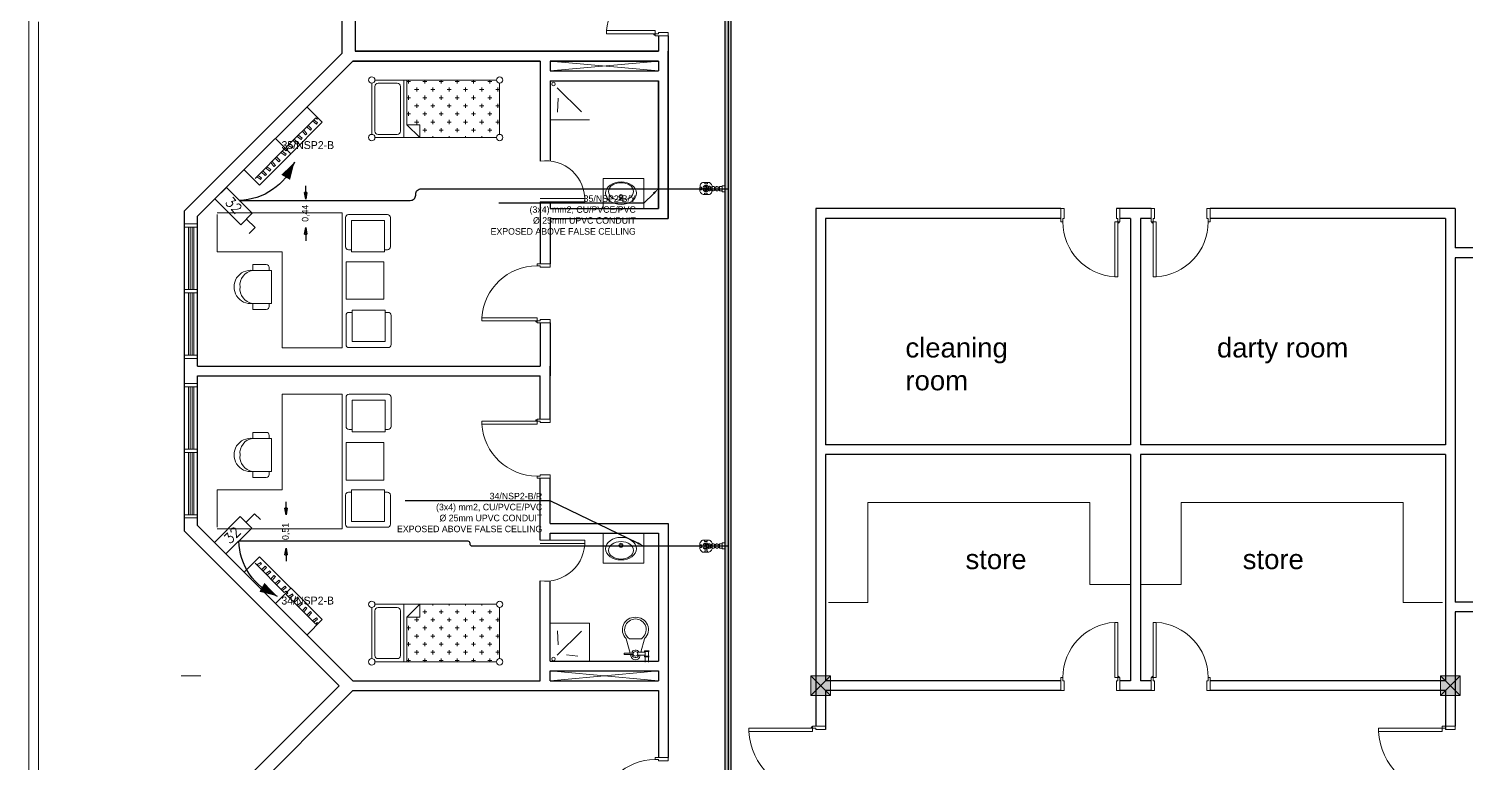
# Model space of a CAD drawing. Extents: x -15 to 163, y 313 to 399.
# Drawn here: x 5.32 to 27.23, y 357.03 to 368.22 of the extents above; entities that cross this region are included whole.
import ezdxf
from ezdxf import colors
from ezdxf.entities.mleader import LeaderData, LeaderLine
from ezdxf.enums import TextEntityAlignment as Align
from ezdxf.math import Vec2, Vec3

# ---------------------------------------------------------------- set-up
doc = ezdxf.new("R2010")
doc.units = 0
doc.header["$LTSCALE"] = 0.15
doc.linetypes.add('CONTINOUS', pattern=[0])
doc.layers.get('0').update_dxf_attribs({"color": 252})
doc.layers.get('Defpoints').update_dxf_attribs({"color": 252})
for name, color, linetype in [('0 BDH', 252, 'Continuous'), ('0 CABLE TRAY', 252, 'Continuous'), ('0 DISCON', 252, 'Continuous'), ('0 sockets', 252, 'Continuous'), ('AUTOINCR', 7, 'Continuous'), ('CPTOOLS-TRAY', 1, 'Continuous'), ('d1', 252, 'Continuous'), ('E-SWIT-AIR', 6, 'Continuous'), ('TEXT', 3, 'Continuous')]:
    doc.layers.add(name, color=color, linetype=linetype)
for name, color, linetype, lineweight in [('0 LEGEND', 140, 'Continuous', 0), ('anal', 252, 'Continuous', 20), ('DOOR', 252, 'Continuous', 20), ('FUR', 252, 'Continuous', 9), ('FURNITURE-1', 252, 'Continuous', 9), ('sofa', 252, 'Continuous', 9), ('TMG-LC-ACCEORISE', 1, 'Continuous', 0), ('wall', 252, 'Continuous', 30)]:
    doc.layers.add(name, color=color, linetype=linetype, lineweight=lineweight)
doc.styles.add('ROMAND', font='ROMAND.SHX')
doc.dimstyles.new('ISO-25', dxfattribs={"dimtxt": 0.1, "dimasz": 0.1, "dimexe": 0, "dimexo": 0, "dimtad": 0, "dimtxsty": 'Standard', "dimblk": 'CLOSED', "dimcen": 2.5, "dimse1": 1, "dimse2": 1, "dimclrd": 1, "dimadec": 0, "dimazin": 0, "dimtfac": 1, "dimtix": 1, "dimtofl": 0, "dimtmove": 1, "dimatfit": 0, "dimfxl": 1, "dimarcsym": 0})

# ---------------------------------------------------------------- blocks, each defined once
blk = doc.blocks.new('D80')
at = {"layer": 'DOOR'}
for points in [[(0.03, 0.2), (0.03, 0.94), (0.078, 0.94), (0.078, 0.2)], [(0.03, 0.2), (0, 0.2), (0, 0), (0.05, 0), (0.05, 0.15), (0.03, 0.15)], [(0.77, 0.2), (0.8, 0.2), (0.8, 0), (0.75, 0), (0.75, 0.15), (0.77, 0.15)]]:
    blk.add_lwpolyline(points, close=True, dxfattribs=at)
blk.add_circle((0.02, 0.21), 0.01, dxfattribs=at)
blk.add_arc((0.03, 0.2), 0.74, 0, 86.2769, dxfattribs=at)
blk = doc.blocks.new('D90')
at = {"layer": 'DOOR'}
for points in [[(0.03, 0.2), (0.03, 1.04), (0.078, 1.04), (0.078, 0.2)], [(0.03, 0.2), (0, 0.2), (0, 0), (0.05, 0), (0.05, 0.15), (0.03, 0.15)], [(0.87, 0.2), (0.9, 0.2), (0.9, 0), (0.85, 0), (0.85, 0.15), (0.87, 0.15)]]:
    blk.add_lwpolyline(points, close=True, dxfattribs=at)
blk.add_circle((0.02, 0.21), 0.01, dxfattribs=at)
blk.add_arc((0.025, 0.197), 0.845, 0.2218, 86.3889, dxfattribs=at)
blk = doc.blocks.new('ELLIPSE')
blk.add_circle((0.5, 0.5), 0.5)
blk = doc.blocks.new('ARCH')
at = {"layer": 'anal'}
for points in [[(17.55, 358.35), (17.25, 358.35), (17.25, 358.05), (17.55, 358.05)], [(27.15, 358.35), (26.85, 358.35), (26.85, 358.05), (27.15, 358.05)]]:
    blk.add_hatch(color=256, dxfattribs=at).paths.add_polyline_path(points)
for p, q in [((5.325, 326.925), (5.325, 377.4)), ((5.475, 327.075), (5.475, 368.325)), ((14.925, 367.575), (13.275, 367.725)), ((14.925, 367.725), (13.275, 367.575)), ((13.275, 367.575), (14.925, 367.725)), ((14.925, 367.575), (13.275, 367.725)), ((7.8, 365.242), (7.7, 365.242)), ((7.7, 365.192), (7.9, 365.192)), ((7.76, 364.242), (7.76, 365.192)), ((7.785, 364.242), (7.785, 365.192)), ((7.8, 365.242), (7.9, 365.242)), ((7.8, 365.192), (7.9, 365.192)), ((7.815, 364.242), (7.815, 365.192)), ((7.84, 364.242), (7.84, 365.192)), ((7.7, 364.242), (7.9, 364.242)), ((7.9, 364.242), (7.9, 364.192)), ((7.7, 364.192), (7.9, 364.192)), ((7.76, 363.242), (7.76, 364.192)), ((7.785, 363.242), (7.785, 364.192)), ((7.815, 363.242), (7.815, 364.192)), ((7.84, 363.242), (7.84, 364.192)), ((7.7, 363.242), (7.9, 363.242)), ((7.8, 363.192), (7.7, 363.192)), ((7.8, 363.242), (7.9, 363.242)), ((7.8, 363.192), (7.9, 363.192)), ((7.8, 362.808), (7.7, 362.808)), ((7.7, 362.758), (7.9, 362.758)), ((7.76, 361.808), (7.76, 362.758)), ((7.785, 361.808), (7.785, 362.758)), ((7.8, 362.808), (7.9, 362.808)), ((7.8, 362.758), (7.9, 362.758)), ((7.815, 361.808), (7.815, 362.758)), ((7.84, 361.808), (7.84, 362.758)), ((7.7, 361.808), (7.9, 361.808)), ((7.7, 361.758), (7.9, 361.758)), ((7.76, 360.808), (7.76, 361.758)), ((7.785, 360.808), (7.785, 361.758)), ((7.815, 360.808), (7.815, 361.758)), ((7.84, 360.808), (7.84, 361.758)), ((7.9, 361.808), (7.9, 361.758)), ((7.7, 360.808), (7.9, 360.808)), ((7.8, 360.758), (7.7, 360.758)), ((7.8, 360.808), (7.9, 360.808)), ((7.8, 360.758), (7.9, 360.758)), ((7.95, 358.35), (7.65, 358.35)), ((14.925, 358.275), (13.275, 358.425)), ((14.925, 358.425), (13.275, 358.275)), ((17.25, 358.35), (17.55, 358.05)), ((17.55, 358.35), (17.25, 358.05)), ((17.55, 358.35), (17.25, 358.35)), ((17.25, 358.35), (17.25, 358.05)), ((17.55, 358.05), (17.55, 358.35)), ((26.85, 358.35), (27.15, 358.05)), ((27.15, 358.35), (26.85, 358.05)), ((27.15, 358.35), (26.85, 358.35)), ((26.85, 358.35), (26.85, 358.05)), ((27.15, 358.05), (27.15, 358.35)), ((17.25, 358.05), (17.55, 358.05)), ((26.85, 358.05), (27.15, 358.05))]:
    blk.add_line(p, q, dxfattribs=at)
at = {"layer": 'DOOR'}
for points in [[(21.091, 365.275), (21.061, 365.275), (21.061, 365.475), (21.111, 365.475), (21.111, 365.325), (21.091, 365.325)], [(21.931, 365.275), (21.961, 365.275), (21.961, 365.475), (21.911, 365.475), (21.911, 365.325), (21.931, 365.325)], [(22.469, 365.275), (22.439, 365.275), (22.439, 365.475), (22.489, 365.475), (22.489, 365.325), (22.469, 365.325)], [(23.309, 365.275), (23.339, 365.275), (23.339, 365.475), (23.289, 365.475), (23.289, 365.325), (23.309, 365.325)], [(21.931, 365.275), (21.931, 364.435), (21.883, 364.435), (21.883, 365.275)], [(22.469, 365.275), (22.469, 364.435), (22.517, 364.435), (22.517, 365.275)], [(13.075, 364.604), (13.075, 364.634), (13.275, 364.634), (13.275, 364.584), (13.125, 364.584), (13.125, 364.604)], [(13.075, 363.764), (12.235, 363.764), (12.235, 363.812), (13.075, 363.812)], [(13.075, 363.764), (13.075, 363.734), (13.275, 363.734), (13.275, 363.784), (13.125, 363.784), (13.125, 363.764)], [(13.075, 362.236), (12.235, 362.236), (12.235, 362.188), (13.075, 362.188)], [(13.075, 362.236), (13.075, 362.266), (13.275, 362.266), (13.275, 362.216), (13.125, 362.216), (13.125, 362.236)], [(13.075, 361.396), (13.075, 361.366), (13.275, 361.366), (13.275, 361.416), (13.125, 361.416), (13.125, 361.396)], [(21.931, 358.325), (21.931, 359.165), (21.883, 359.165), (21.883, 358.325)], [(22.469, 358.325), (22.469, 359.165), (22.517, 359.165), (22.517, 358.325)], [(21.091, 358.325), (21.061, 358.325), (21.061, 358.125), (21.111, 358.125), (21.111, 358.275), (21.091, 358.275)], [(21.931, 358.325), (21.961, 358.325), (21.961, 358.125), (21.911, 358.125), (21.911, 358.275), (21.931, 358.275)], [(22.469, 358.325), (22.439, 358.325), (22.439, 358.125), (22.489, 358.125), (22.489, 358.275), (22.469, 358.275)], [(23.309, 358.325), (23.339, 358.325), (23.339, 358.125), (23.289, 358.125), (23.289, 358.275), (23.309, 358.275)], [(17.275, 357.553), (16.305, 357.553), (16.305, 357.503), (17.275, 357.503)], [(17.275, 357.553), (17.275, 357.583), (17.475, 357.583), (17.475, 357.533), (17.325, 357.533), (17.325, 357.553)], [(26.875, 357.553), (25.905, 357.553), (25.905, 357.503), (26.875, 357.503)], [(26.875, 357.553), (26.875, 357.583), (27.075, 357.583), (27.075, 357.533), (26.925, 357.533), (26.925, 357.553)]]:
    blk.add_lwpolyline(points, close=True, dxfattribs=at)
for centre in [(21.941, 365.265), (22.459, 365.265), (13.065, 363.754), (13.065, 362.246), (21.941, 358.335), (22.459, 358.335), (17.265, 357.563)]:
    blk.add_circle(centre, 0.01, dxfattribs=at)
for centre, radius, start, end in [((21.936, 365.278), 0.845, 180.2218, 266.3889), ((22.464, 365.278), 0.845, 273.6111, 359.7782), ((13.078, 363.759), 0.845, 90.2218, 176.3889), ((13.078, 362.241), 0.845, 183.6111, 269.7782), ((21.936, 358.322), 0.845, 93.6111, 179.7782), ((22.464, 358.322), 0.845, 0.2218, 86.3889), ((17.275, 357.553), 0.971, 182.9508, 270), ((26.875, 357.553), 0.971, 182.9508, 270)]:
    blk.add_arc(centre, radius, start, end, dxfattribs=at)
at = {"layer": 'FUR'}
for p, q in [((10.555, 367.387), (10.555, 366.607)), ((12.456, 367.436), (10.604, 367.436)), ((10.604, 367.339), (10.604, 366.656)), ((10.945, 367.387), (10.652, 367.387)), ((10.994, 367.339), (10.994, 366.656)), ((11.042, 367.436), (11.042, 366.559)), ((11.091, 367.436), (11.091, 366.754)), ((11.147, 367.415), (11.091, 367.415)), ((11.116, 367.436), (11.116, 367.384)), ((11.24, 367.322), (11.24, 367.26)), ((11.395, 367.415), (11.333, 367.415)), ((11.364, 367.436), (11.364, 367.384)), ((11.488, 367.322), (11.488, 367.26)), ((11.643, 367.415), (11.581, 367.415)), ((11.612, 367.436), (11.612, 367.384)), ((11.736, 367.322), (11.736, 367.26)), ((11.89, 367.415), (11.828, 367.415)), ((11.859, 367.436), (11.859, 367.384)), ((11.983, 367.322), (11.983, 367.26)), ((12.138, 367.415), (12.076, 367.415)), ((12.107, 367.436), (12.107, 367.384)), ((12.231, 367.322), (12.231, 367.26)), ((12.386, 367.415), (12.324, 367.415)), ((12.355, 367.436), (12.355, 367.384)), ((12.478, 367.322), (12.478, 367.26)), ((12.505, 366.607), (12.505, 367.387)), ((11.147, 367.167), (11.091, 367.167)), ((11.116, 367.198), (11.116, 367.136)), ((11.271, 367.291), (11.209, 367.291)), ((11.395, 367.167), (11.333, 367.167)), ((11.364, 367.198), (11.364, 367.136)), ((11.519, 367.291), (11.457, 367.291)), ((11.643, 367.167), (11.581, 367.167)), ((11.612, 367.198), (11.612, 367.136)), ((11.767, 367.291), (11.705, 367.291)), ((11.89, 367.167), (11.828, 367.167)), ((11.859, 367.198), (11.859, 367.136)), ((12.014, 367.291), (11.952, 367.291)), ((12.138, 367.167), (12.076, 367.167)), ((12.107, 367.198), (12.107, 367.136)), ((12.262, 367.291), (12.2, 367.291)), ((12.386, 367.167), (12.324, 367.167)), ((12.355, 367.198), (12.355, 367.136)), ((12.505, 367.291), (12.448, 367.291)), ((11.147, 366.92), (11.091, 366.92)), ((11.116, 366.951), (11.116, 366.889)), ((11.271, 367.043), (11.209, 367.043)), ((11.24, 367.074), (11.24, 367.013)), ((11.395, 366.92), (11.333, 366.92)), ((11.364, 366.951), (11.364, 366.889)), ((11.519, 367.043), (11.457, 367.043)), ((11.488, 367.074), (11.488, 367.013)), ((11.643, 366.92), (11.581, 366.92)), ((11.612, 366.951), (11.612, 366.889)), ((11.767, 367.043), (11.705, 367.043)), ((11.736, 367.074), (11.736, 367.013)), ((11.89, 366.92), (11.828, 366.92)), ((11.859, 366.951), (11.859, 366.889)), ((12.014, 367.043), (11.952, 367.043)), ((11.983, 367.074), (11.983, 367.013)), ((12.138, 366.92), (12.076, 366.92)), ((12.107, 366.951), (12.107, 366.889)), ((12.262, 367.043), (12.2, 367.043)), ((12.231, 367.074), (12.231, 367.013)), ((12.386, 366.92), (12.324, 366.92)), ((12.355, 366.951), (12.355, 366.889)), ((12.505, 367.043), (12.448, 367.043)), ((12.478, 367.074), (12.478, 367.013)), ((11.286, 366.559), (11.091, 366.754)), ((11.091, 366.754), (11.286, 366.754)), ((11.271, 366.796), (11.209, 366.796)), ((11.24, 366.827), (11.24, 366.765)), ((11.286, 366.754), (11.286, 366.559)), ((11.395, 366.672), (11.333, 366.672)), ((11.364, 366.703), (11.364, 366.641)), ((11.519, 366.796), (11.457, 366.796)), ((11.488, 366.827), (11.488, 366.765)), ((11.643, 366.672), (11.581, 366.672)), ((11.612, 366.703), (11.612, 366.641)), ((11.767, 366.796), (11.705, 366.796)), ((11.736, 366.827), (11.736, 366.765)), ((11.89, 366.672), (11.828, 366.672)), ((11.859, 366.703), (11.859, 366.641)), ((12.014, 366.796), (11.952, 366.796)), ((11.983, 366.827), (11.983, 366.765)), ((12.138, 366.672), (12.076, 366.672)), ((12.107, 366.703), (12.107, 366.641)), ((12.262, 366.796), (12.2, 366.796)), ((12.231, 366.827), (12.231, 366.765)), ((12.386, 366.672), (12.324, 366.672)), ((12.355, 366.703), (12.355, 366.641)), ((12.505, 366.796), (12.448, 366.796)), ((12.478, 366.827), (12.478, 366.765)), ((10.604, 366.559), (12.456, 366.559)), ((10.652, 366.607), (10.945, 366.607)), ((11.488, 366.579), (11.488, 366.559)), ((11.736, 366.579), (11.736, 366.559)), ((11.983, 366.579), (11.983, 366.559)), ((12.231, 366.579), (12.231, 366.559)), ((8.2, 365.409), (10.105, 365.409)), ((8.2, 365.385), (8.2, 364.814)), ((10.105, 365.409), (10.105, 363.352)), ((10.154, 365.339), (10.154, 364.894)), ((10.497, 365.385), (10.2, 365.385)), ((10.497, 365.385), (10.794, 365.385)), ((10.84, 365.339), (10.84, 364.894)), ((10.245, 365.294), (10.245, 364.814)), ((10.497, 365.294), (10.245, 365.294)), ((10.497, 365.294), (10.748, 365.294)), ((10.748, 365.294), (10.748, 364.814)), ((9.191, 364.814), (8.2, 364.814)), ((9.191, 364.814), (9.191, 363.352)), ((10.245, 364.848), (10.2, 364.848)), ((10.497, 364.814), (10.245, 364.814)), ((10.497, 364.814), (10.748, 364.814)), ((10.748, 364.848), (10.794, 364.848)), ((8.742, 364.623), (8.946, 364.623)), ((8.742, 364.532), (8.742, 364.623)), ((8.742, 364.532), (9.026, 364.532)), ((8.992, 364.532), (8.992, 364.578)), ((9.026, 364.281), (9.026, 364.532)), ((10.166, 364.092), (10.166, 364.664)), ((10.737, 364.664), (10.166, 364.664)), ((10.737, 364.092), (10.737, 364.664)), ((9.026, 364.281), (9.026, 364.029)), ((8.742, 363.938), (8.742, 364.029)), ((8.742, 364.029), (9.026, 364.029)), ((8.992, 364.029), (8.992, 363.983)), ((10.737, 364.092), (10.166, 364.092)), ((8.742, 363.938), (8.946, 363.938)), ((10.163, 363.401), (10.163, 363.847)), ((10.255, 363.893), (10.209, 363.893)), ((10.506, 363.927), (10.255, 363.927)), ((10.255, 363.447), (10.255, 363.927)), ((10.506, 363.927), (10.758, 363.927)), ((10.758, 363.447), (10.758, 363.927)), ((10.758, 363.893), (10.803, 363.893)), ((10.849, 363.401), (10.849, 363.847)), ((10.506, 363.447), (10.255, 363.447)), ((10.506, 363.447), (10.758, 363.447)), ((10.105, 363.352), (9.191, 363.352)), ((10.506, 363.355), (10.209, 363.355)), ((10.506, 363.355), (10.803, 363.355)), ((10.105, 362.648), (9.191, 362.648)), ((9.191, 361.186), (9.191, 362.648)), ((10.105, 360.591), (10.105, 362.648)), ((10.163, 362.599), (10.163, 362.153)), ((10.506, 362.645), (10.209, 362.645)), ((10.506, 362.553), (10.255, 362.553)), ((10.255, 362.553), (10.255, 362.073)), ((10.506, 362.645), (10.803, 362.645)), ((10.506, 362.553), (10.758, 362.553)), ((10.758, 362.553), (10.758, 362.073)), ((10.849, 362.599), (10.849, 362.153)), ((8.742, 362.062), (8.742, 361.971)), ((8.742, 362.062), (8.946, 362.062)), ((10.255, 362.107), (10.209, 362.107)), ((10.506, 362.073), (10.255, 362.073)), ((10.506, 362.073), (10.758, 362.073)), ((10.758, 362.107), (10.803, 362.107)), ((8.742, 361.971), (9.026, 361.971)), ((8.992, 361.971), (8.992, 362.017)), ((9.026, 361.719), (9.026, 361.971)), ((10.166, 361.908), (10.166, 361.336)), ((10.737, 361.908), (10.166, 361.908)), ((10.737, 361.908), (10.737, 361.336)), ((9.026, 361.719), (9.026, 361.468)), ((8.742, 361.468), (9.026, 361.468)), ((8.742, 361.468), (8.742, 361.377)), ((8.992, 361.468), (8.992, 361.422)), ((9.191, 361.186), (8.2, 361.186)), ((8.2, 360.615), (8.2, 361.186)), ((8.742, 361.377), (8.946, 361.377)), ((10.737, 361.336), (10.166, 361.336)), ((10.497, 361.186), (10.245, 361.186)), ((10.245, 360.706), (10.245, 361.186)), ((10.497, 361.186), (10.748, 361.186)), ((10.748, 360.706), (10.748, 361.186)), ((10.154, 360.661), (10.154, 361.106)), ((10.245, 361.152), (10.2, 361.152)), ((10.748, 361.152), (10.794, 361.152)), ((10.84, 360.661), (10.84, 361.106)), ((8.2, 360.591), (10.105, 360.591)), ((10.497, 360.615), (10.2, 360.615)), ((10.497, 360.706), (10.245, 360.706)), ((10.497, 360.706), (10.748, 360.706)), ((10.497, 360.615), (10.794, 360.615)), ((10.604, 359.441), (12.456, 359.441)), ((11.042, 358.564), (11.042, 359.441)), ((11.286, 359.441), (11.091, 359.246)), ((11.286, 359.246), (11.286, 359.441)), ((11.488, 359.421), (11.488, 359.441)), ((11.736, 359.421), (11.736, 359.441)), ((11.983, 359.421), (11.983, 359.441)), ((12.231, 359.421), (12.231, 359.441)), ((10.555, 358.613), (10.555, 359.393)), ((10.604, 358.661), (10.604, 359.344)), ((10.652, 359.393), (10.945, 359.393)), ((10.994, 358.661), (10.994, 359.344)), ((11.091, 359.246), (11.286, 359.246)), ((11.091, 358.564), (11.091, 359.246)), ((11.271, 359.204), (11.209, 359.204)), ((11.24, 359.173), (11.24, 359.235)), ((11.395, 359.328), (11.333, 359.328)), ((11.364, 359.297), (11.364, 359.359)), ((11.519, 359.204), (11.457, 359.204)), ((11.488, 359.173), (11.488, 359.235)), ((11.643, 359.328), (11.581, 359.328)), ((11.612, 359.297), (11.612, 359.359)), ((11.767, 359.204), (11.705, 359.204)), ((11.736, 359.173), (11.736, 359.235)), ((11.89, 359.328), (11.828, 359.328)), ((11.859, 359.297), (11.859, 359.359)), ((12.014, 359.204), (11.952, 359.204)), ((11.983, 359.173), (11.983, 359.235)), ((12.138, 359.328), (12.076, 359.328)), ((12.107, 359.297), (12.107, 359.359)), ((12.262, 359.204), (12.2, 359.204)), ((12.231, 359.173), (12.231, 359.235)), ((12.386, 359.328), (12.324, 359.328)), ((12.355, 359.297), (12.355, 359.359)), ((12.505, 359.204), (12.448, 359.204)), ((12.478, 359.173), (12.478, 359.235)), ((12.505, 359.393), (12.505, 358.613)), ((11.147, 359.08), (11.091, 359.08)), ((11.116, 359.049), (11.116, 359.111)), ((11.24, 358.926), (11.24, 358.987)), ((11.395, 359.08), (11.333, 359.08)), ((11.364, 359.049), (11.364, 359.111)), ((11.488, 358.926), (11.488, 358.987)), ((11.643, 359.08), (11.581, 359.08)), ((11.612, 359.049), (11.612, 359.111)), ((11.736, 358.926), (11.736, 358.987)), ((11.89, 359.08), (11.828, 359.08)), ((11.859, 359.049), (11.859, 359.111)), ((11.983, 358.926), (11.983, 358.987)), ((12.138, 359.08), (12.076, 359.08)), ((12.107, 359.049), (12.107, 359.111)), ((12.231, 358.926), (12.231, 358.987)), ((12.386, 359.08), (12.324, 359.08)), ((12.355, 359.049), (12.355, 359.111)), ((12.478, 358.926), (12.478, 358.987)), ((11.147, 358.833), (11.091, 358.833)), ((11.116, 358.802), (11.116, 358.864)), ((11.271, 358.957), (11.209, 358.957)), ((11.395, 358.833), (11.333, 358.833)), ((11.364, 358.802), (11.364, 358.864)), ((11.519, 358.957), (11.457, 358.957)), ((11.643, 358.833), (11.581, 358.833)), ((11.612, 358.802), (11.612, 358.864)), ((11.767, 358.957), (11.705, 358.957)), ((11.89, 358.833), (11.828, 358.833)), ((11.859, 358.802), (11.859, 358.864)), ((12.014, 358.957), (11.952, 358.957)), ((12.138, 358.833), (12.076, 358.833)), ((12.107, 358.802), (12.107, 358.864)), ((12.262, 358.957), (12.2, 358.957)), ((12.386, 358.833), (12.324, 358.833)), ((12.355, 358.802), (12.355, 358.864)), ((12.505, 358.957), (12.448, 358.957)), ((12.456, 358.564), (10.604, 358.564)), ((10.945, 358.613), (10.652, 358.613)), ((11.147, 358.585), (11.091, 358.585)), ((11.116, 358.564), (11.116, 358.616)), ((11.271, 358.709), (11.209, 358.709)), ((11.24, 358.678), (11.24, 358.74)), ((11.395, 358.585), (11.333, 358.585)), ((11.364, 358.564), (11.364, 358.616)), ((11.519, 358.709), (11.457, 358.709)), ((11.488, 358.678), (11.488, 358.74)), ((11.643, 358.585), (11.581, 358.585)), ((11.612, 358.564), (11.612, 358.616)), ((11.767, 358.709), (11.705, 358.709)), ((11.736, 358.678), (11.736, 358.74)), ((11.89, 358.585), (11.828, 358.585)), ((11.859, 358.564), (11.859, 358.616)), ((12.014, 358.709), (11.952, 358.709)), ((11.983, 358.678), (11.983, 358.74)), ((12.138, 358.585), (12.076, 358.585)), ((12.107, 358.564), (12.107, 358.616)), ((12.262, 358.709), (12.2, 358.709)), ((12.231, 358.678), (12.231, 358.74)), ((12.386, 358.585), (12.324, 358.585)), ((12.355, 358.564), (12.355, 358.616)), ((12.505, 358.709), (12.448, 358.709)), ((12.478, 358.678), (12.478, 358.74))]:
    blk.add_line(p, q, dxfattribs=at)
for centre, radius in [((10.555, 367.436), 0.0488), ((12.505, 367.436), 0.0488), ((10.555, 366.559), 0.0487), ((12.505, 366.559), 0.0488), ((10.555, 359.441), 0.0487), ((12.505, 359.441), 0.0488), ((10.555, 358.564), 0.0488), ((12.505, 358.564), 0.0488)]:
    blk.add_circle(centre, radius, dxfattribs=at)
for centre, radius, start, end in [((10.652, 367.339), 0.0488, 90, 180), ((10.945, 367.339), 0.0488, 0, 90), ((10.652, 366.656), 0.0488, 180, 270), ((10.945, 366.656), 0.0488, 270, 0), ((10.2, 365.339), 0.0457, 90, 180), ((10.794, 365.339), 0.0457, 360, 90), ((10.2, 364.894), 0.0457, 180, 270), ((10.794, 364.894), 0.0457, 270, 360), ((8.709, 364.281), 0.254, 82.4334, 277.5666), ((8.77, 364.308), 0.225, 97.1177, 187.1177), ((8.946, 364.578), 0.0457, 0, 90), ((8.77, 364.253), 0.225, 172.8823, 262.8823), ((8.946, 363.983), 0.0457, 270, 0), ((10.209, 363.847), 0.0457, 90, 180), ((10.803, 363.847), 0.0457, 0, 90), ((10.209, 363.401), 0.0457, 180, 270), ((10.803, 363.401), 0.0457, 270, 0), ((10.209, 362.599), 0.0457, 90, 180), ((10.803, 362.599), 0.0457, 360, 90), ((8.946, 362.017), 0.0457, 360, 90), ((10.209, 362.153), 0.0457, 180, 270), ((10.803, 362.153), 0.0457, 270, 360), ((8.709, 361.719), 0.254, 82.4334, 277.5666), ((8.77, 361.747), 0.225, 97.1177, 187.1177), ((8.77, 361.692), 0.225, 172.8823, 262.8823), ((8.946, 361.422), 0.0457, 270, 360), ((10.2, 361.106), 0.0457, 90, 180), ((10.794, 361.106), 0.0457, 0, 90), ((10.2, 360.661), 0.0457, 180, 270), ((10.794, 360.661), 0.0457, 270, 0), ((10.652, 359.344), 0.0488, 90, 180), ((10.945, 359.344), 0.0488, 0, 90), ((10.652, 358.661), 0.0488, 180, 270), ((10.945, 358.661), 0.0488, 270, 0)]:
    blk.add_arc(centre, radius, start, end, dxfattribs=at)
at = {"layer": 'FURNITURE-1'}
for p, q in [((9.801, 366.793), (9.566, 367.027)), ((9.701, 366.862), (9.252, 366.411)), ((9.801, 366.793), (9.325, 366.315)), ((9.543, 366.6), (9.498, 366.658)), ((9.565, 366.617), (9.517, 366.677)), ((9.619, 366.67), (9.564, 366.725)), ((9.638, 366.69), (9.583, 366.744)), ((9.638, 366.69), (9.619, 366.67)), ((9.713, 366.764), (9.651, 366.812)), ((9.729, 366.786), (9.67, 366.831)), ((9.725, 366.838), (9.701, 366.862)), ((9.713, 366.764), (9.73, 366.787)), ((9.741, 366.854), (9.725, 366.838)), ((9.322, 366.312), (9.087, 366.545)), ((9.342, 366.403), (9.28, 366.439)), ((9.356, 366.426), (9.3, 366.459)), ((9.409, 366.46), (9.355, 366.514)), ((9.428, 366.479), (9.374, 366.533)), ((9.479, 366.529), (9.417, 366.577)), ((9.438, 366.47), (9.419, 366.45)), ((9.495, 366.551), (9.437, 366.596)), ((9.478, 366.529), (9.495, 366.551)), ((9.565, 366.617), (9.543, 366.6)), ((9.221, 366.381), (8.776, 365.933)), ((9.322, 366.312), (8.845, 365.833)), ((9.139, 366.189), (9.084, 366.243)), ((9.158, 366.208), (9.104, 366.263)), ((9.233, 366.283), (9.171, 366.331)), ((9.249, 366.304), (9.19, 366.35)), ((9.246, 366.357), (9.221, 366.381)), ((9.233, 366.283), (9.25, 366.306)), ((9.263, 366.372), (9.248, 366.357)), ((9.275, 366.387), (9.251, 366.411)), ((9.26, 366.369), (9.275, 366.384)), ((9.341, 366.401), (9.356, 366.426)), ((8.845, 365.833), (8.609, 366.068)), ((8.929, 365.979), (8.875, 366.033)), ((8.948, 365.998), (8.894, 366.052)), ((8.948, 365.998), (8.929, 365.979)), ((8.999, 366.048), (8.937, 366.096)), ((9.015, 366.07), (8.957, 366.115)), ((8.998, 366.047), (9.015, 366.07)), ((9.064, 366.119), (9.018, 366.177)), ((9.085, 366.135), (9.037, 366.196)), ((9.085, 366.135), (9.064, 366.119)), ((9.158, 366.208), (9.139, 366.189)), ((8.862, 365.921), (8.801, 365.958)), ((8.876, 365.945), (8.82, 365.978)), ((8.861, 365.92), (8.876, 365.945)), ((8.845, 360.167), (8.609, 359.932)), ((9.322, 359.688), (8.845, 360.167)), ((8.861, 360.08), (8.876, 360.055)), ((9.221, 359.619), (8.776, 360.067)), ((8.862, 360.079), (8.801, 360.042)), ((8.876, 360.055), (8.82, 360.022)), ((8.929, 360.021), (8.875, 359.967)), ((8.948, 360.002), (8.894, 359.948)), ((8.948, 360.002), (8.929, 360.021)), ((8.999, 359.952), (8.937, 359.904)), ((9.015, 359.93), (8.957, 359.885)), ((8.998, 359.953), (9.015, 359.93)), ((9.064, 359.881), (9.018, 359.823)), ((9.085, 359.865), (9.037, 359.804)), ((9.085, 359.865), (9.064, 359.881)), ((9.139, 359.811), (9.084, 359.757)), ((9.322, 359.688), (9.087, 359.455)), ((9.158, 359.792), (9.104, 359.737)), ((9.158, 359.792), (9.139, 359.811)), ((9.233, 359.717), (9.171, 359.669)), ((9.249, 359.696), (9.19, 359.65)), ((9.246, 359.643), (9.221, 359.619)), ((9.233, 359.717), (9.25, 359.694)), ((9.263, 359.628), (9.248, 359.643)), ((9.801, 359.207), (9.325, 359.685)), ((9.275, 359.613), (9.251, 359.589)), ((9.701, 359.138), (9.252, 359.589)), ((9.26, 359.631), (9.275, 359.616)), ((9.342, 359.597), (9.28, 359.561)), ((9.356, 359.574), (9.3, 359.541)), ((9.341, 359.599), (9.356, 359.574)), ((9.409, 359.54), (9.355, 359.486)), ((9.428, 359.521), (9.374, 359.467)), ((9.479, 359.471), (9.417, 359.423)), ((9.438, 359.53), (9.419, 359.55)), ((9.495, 359.449), (9.437, 359.404)), ((9.478, 359.471), (9.495, 359.449)), ((9.543, 359.4), (9.498, 359.342)), ((9.565, 359.383), (9.517, 359.323)), ((9.565, 359.383), (9.543, 359.4)), ((9.619, 359.33), (9.564, 359.275)), ((9.801, 359.207), (9.566, 358.973)), ((9.638, 359.31), (9.583, 359.256)), ((9.638, 359.31), (9.619, 359.33)), ((9.713, 359.236), (9.651, 359.188)), ((9.729, 359.214), (9.67, 359.169)), ((9.713, 359.236), (9.73, 359.213)), ((9.725, 359.162), (9.701, 359.138)), ((9.741, 359.146), (9.725, 359.162))]:
    blk.add_line(p, q, dxfattribs=at)
at = {"layer": 'FURNITURE-1', "ltscale": 0.5}
for p, q in [((14.701, 365.934), (14.085, 365.934)), ((14.085, 365.475), (14.085, 365.934)), ((14.701, 365.475), (14.701, 365.934)), ((14.085, 360.525), (14.085, 360.066)), ((14.701, 360.525), (14.701, 360.066)), ((14.701, 360.066), (14.085, 360.066))]:
    blk.add_line(p, q, dxfattribs=at)
at = {"layer": 'sofa'}
for p, q in [((13.38, 367.318), (13.752, 366.953)), ((13.388, 366.946), (13.395, 367.161)), ((13.275, 366.831), (13.875, 366.831)), ((13.125, 365.631), (13.804, 365.631)), ((13.125, 365.581), (13.804, 365.581)), ((18.12, 360.992), (21.506, 360.992)), ((18.12, 359.471), (18.12, 360.992)), ((21.506, 360.992), (21.506, 359.743)), ((22.894, 360.992), (22.894, 359.743)), ((26.28, 360.992), (22.894, 360.992)), ((26.28, 359.471), (26.28, 360.992)), ((13.125, 360.419), (13.804, 360.419)), ((13.125, 360.369), (13.804, 360.369)), ((21.506, 359.743), (22.125, 359.743)), ((22.894, 359.743), (22.275, 359.743)), ((17.52, 359.471), (18.12, 359.471)), ((26.88, 359.471), (26.28, 359.471)), ((13.275, 359.153), (13.875, 359.153)), ((13.38, 358.665), (13.752, 359.03)), ((13.388, 359.038), (13.395, 358.823)), ((13.875, 359.153), (13.875, 358.575)), ((14.493, 358.698), (14.436, 358.917)), ((14.482, 358.917), (14.667, 358.917)), ((14.659, 358.709), (14.714, 358.917)), ((13.526, 358.669), (13.698, 358.65)), ((14.413, 358.697), (14.542, 358.697)), ((14.542, 358.674), (14.413, 358.674)), ((14.505, 358.651), (14.499, 358.674)), ((14.6, 358.663), (14.725, 358.663)), ((14.725, 358.709), (14.601, 358.709)), ((14.644, 358.651), (14.647, 358.663)), ((14.714, 358.72), (14.714, 358.732)), ((14.714, 358.732), (14.783, 358.732)), ((14.783, 358.72), (14.714, 358.72)), ((14.714, 358.651), (14.783, 358.651)), ((14.714, 358.639), (14.714, 358.651)), ((14.783, 358.639), (14.714, 358.639)), ((14.725, 358.651), (14.725, 358.72)), ((14.725, 358.558), (14.725, 358.639)), ((14.772, 358.72), (14.772, 358.651)), ((14.772, 358.639), (14.772, 358.558))]:
    blk.add_line(p, q, dxfattribs=at)
for centre, radius in [((13.326, 367.375), 0.0268), ((14.355, 365.658), 0.0306), ((14.355, 365.658), 0.0172), ((14.355, 360.342), 0.0306), ((14.355, 360.342), 0.0172), ((13.326, 358.608), 0.0268), ((14.575, 358.686), 0.0347)]:
    blk.add_circle(centre, radius, dxfattribs=at)
for centre, radius, start, end in [((13.205, 365.606), 0.6, 357.612, 97.6539), ((13.205, 360.394), 0.6, 262.3461, 2.388), ((14.564, 359.055), 0.188, 86.62, 226.9828), ((14.576, 359.053), 0.165, 90.3, 235.4946), ((14.586, 359.055), 0.188, 313.0172, 93.38), ((14.574, 359.053), 0.165, 304.5054, 89.7), ((14.413, 358.686), 0.0116, 90, 270), ((14.575, 358.664), 0.0707, 190.3889, 349.6111), ((14.575, 358.686), 0.0579, 23.4137, 168.1237), ((14.575, 358.686), 0.0579, 191.423, 337.1495)]:
    blk.add_arc(centre, radius, start, end, dxfattribs=at)
at = {"layer": 'wall'}
for p, q in [((10.1, 369.08), (10.1, 367.841)), ((10.3, 369.08), (10.3, 367.875)), ((14.925, 368.112), (14.925, 367.875)), ((15.075, 368.112), (15.075, 367.725)), ((7.7, 365.441), (10.1, 367.841)), ((10.1, 367.841), (7.7, 365.441)), ((10.3, 367.875), (14.925, 367.875)), ((14.925, 367.875), (10.3, 367.875)), ((15.075, 367.875), (15.075, 365.325)), ((15.075, 365.325), (15.075, 367.875)), ((7.9, 365.359), (10.266, 367.725)), ((10.266, 367.725), (7.9, 365.359)), ((10.266, 367.725), (13.125, 367.725)), ((13.125, 367.725), (10.266, 367.725)), ((13.125, 367.725), (13.125, 366.201)), ((14.925, 367.725), (13.275, 367.725)), ((14.925, 367.725), (13.275, 367.725)), ((13.275, 367.725), (13.275, 367.575)), ((13.275, 367.725), (14.925, 367.725)), ((13.275, 367.575), (14.925, 367.575)), ((14.925, 367.725), (14.925, 367.575)), ((14.925, 367.725), (14.925, 367.575)), ((14.925, 367.725), (14.925, 367.575)), ((13.275, 367.425), (13.275, 366.202)), ((13.275, 367.425), (14.925, 367.425)), ((14.925, 365.475), (14.925, 367.425)), ((14.925, 367.425), (14.925, 365.475)), ((14.925, 367.425), (14.925, 365.475)), ((13.125, 365.581), (13.125, 364.634)), ((13.275, 365.581), (13.275, 365.475)), ((7.7, 360.559), (7.7, 365.441)), ((7.9, 363.075), (7.9, 365.359)), ((13.275, 365.475), (14.925, 365.475)), ((17.325, 365.475), (17.325, 357.583)), ((21.061, 365.475), (17.325, 365.475)), ((22.439, 365.475), (21.911, 365.475)), ((27.075, 365.475), (23.339, 365.475)), ((27.075, 365.475), (27, 365.475)), ((27.075, 365.475), (27.075, 364.875)), ((13.275, 365.325), (13.275, 364.634)), ((13.275, 365.325), (15.075, 365.325)), ((17.475, 365.325), (17.475, 361.875)), ((21.061, 365.325), (17.475, 365.325)), ((17.475, 365.325), (17.475, 364.275)), ((22.125, 365.325), (21.961, 365.325)), ((22.125, 365.325), (22.125, 361.875)), ((22.275, 365.325), (22.275, 361.875)), ((22.439, 365.325), (22.275, 365.325)), ((22.439, 365.325), (22.275, 365.325)), ((23.925, 365.325), (23.339, 365.325)), ((23.925, 365.325), (23.339, 365.325)), ((26.925, 365.325), (23.339, 365.325)), ((26.925, 365.325), (26.925, 361.875)), ((26.925, 365.325), (26.925, 361.875)), ((27.075, 365.325), (27.075, 364.875)), ((27.499, 364.875), (27.075, 364.875)), ((27.075, 364.725), (27.075, 363.075)), ((27.075, 364.725), (27.075, 362.175)), ((27.499, 364.725), (27.075, 364.725)), ((17.475, 364.125), (17.475, 361.875)), ((26.925, 364.125), (26.925, 361.875)), ((13.125, 363.734), (13.125, 363.075)), ((13.275, 363.734), (13.275, 362.925)), ((7.9, 363.075), (13.125, 363.075)), ((13.275, 362.266), (13.275, 363.075)), ((7.9, 360.641), (7.9, 362.925)), ((7.9, 362.925), (13.125, 362.925)), ((7.9, 362.925), (13.125, 362.925)), ((13.125, 362.266), (13.125, 362.925)), ((27.074, 362.204), (27.075, 359.475)), ((22.125, 361.875), (17.475, 361.875)), ((26.925, 361.875), (22.275, 361.875)), ((22.125, 361.725), (17.475, 361.725)), ((17.475, 361.725), (17.475, 360.675)), ((17.475, 361.725), (17.475, 358.275)), ((22.125, 361.725), (22.125, 358.275)), ((26.925, 361.725), (22.275, 361.725)), ((22.275, 361.725), (22.275, 358.275)), ((26.925, 361.725), (26.925, 360.675)), ((26.925, 361.725), (26.925, 358.275)), ((13.125, 360.419), (13.125, 361.366)), ((13.275, 360.675), (13.275, 361.366)), ((10.059, 358.2), (7.7, 360.559)), ((10.266, 358.275), (7.9, 360.641)), ((13.275, 360.675), (15.075, 360.675)), ((13.275, 360.419), (13.275, 360.525)), ((13.275, 360.525), (14.925, 360.525)), ((14.925, 360.525), (14.925, 358.575)), ((14.925, 360.525), (14.925, 358.575)), ((14.925, 360.525), (14.925, 358.575)), ((15.075, 360.675), (15.075, 357.104)), ((13.125, 358.275), (13.125, 359.799)), ((13.275, 358.575), (13.275, 359.798)), ((27.549, 359.475), (27.075, 359.475)), ((27.499, 359.325), (27.075, 359.325)), ((27.075, 359.325), (27.075, 358.275)), ((13.275, 358.575), (14.925, 358.575)), ((13.275, 358.425), (14.925, 358.425)), ((13.275, 358.275), (13.275, 358.425)), ((14.925, 358.425), (14.925, 358.275)), ((7.7, 355.841), (10.059, 358.2)), ((7.9, 355.759), (10.266, 358.125)), ((10.266, 358.275), (13.125, 358.275)), ((10.266, 358.125), (14.925, 358.125)), ((13.275, 358.275), (14.925, 358.275)), ((14.925, 358.125), (14.925, 357.104)), ((21.061, 358.275), (17.475, 358.275)), ((21.061, 358.125), (17.475, 358.125)), ((17.475, 358.125), (17.475, 357.533)), ((22.125, 358.275), (21.961, 358.275)), ((22.439, 358.125), (21.961, 358.125)), ((22.439, 358.275), (22.275, 358.275)), ((23.925, 358.275), (23.339, 358.275)), ((23.925, 358.125), (23.339, 358.125)), ((26.925, 358.275), (23.911, 358.275)), ((26.925, 358.125), (23.917, 358.125)), ((26.925, 358.125), (26.925, 357.533)), ((26.925, 358.125), (26.925, 357.533)), ((27.075, 358.282), (27.075, 357.583)), ((27.075, 358.282), (27.075, 357.583))]:
    blk.add_line(p, q, dxfattribs=at)
at = {"layer": 'DOOR', "rotation": 90}
for name, p in [('D80', (15.075, 368.112)), ('D90', (15.075, 356.204))]:
    blk.add_blockref(name, p, dxfattribs=at)
at = {"layer": 'sofa', "extrusion": (0, 0, -1), "rotation": 180}
for p, xscale, yscale, zscale in [((-14.12, 365.883), 0.4712399999999661, 0.3450149999999894, -0.47124), ((-14.164, 365.87), 0.3824999999999932, 0.2677499999999782, -0.3825)]:
    blk.add_blockref('ELLIPSE', p, dxfattribs=dict(at, xscale=xscale, yscale=yscale, zscale=zscale))
at = {"layer": 'sofa'}
for p, xscale, yscale, zscale in [((14.12, 360.117), 0.4712399999999661, 0.3450149999999894, 0.4712399999999661), ((14.164, 360.13), 0.3824999999999932, 0.2677499999999782, 0.3824999999999932)]:
    blk.add_blockref('ELLIPSE', p, dxfattribs=dict(at, xscale=xscale, yscale=yscale, zscale=zscale))
at = {"layer": 'd1', "char_height": 0.3, "width": 2.4256, "attachment_point": 1}
for s, insert in [('{\\fArial|b0|i0|c0|p34;cleaning room}', (18.692, 363.505)), ('{\\fArial|b0|i0|c0|p34;darty room}', (23.442, 363.505)), ('{\\fArial|b0|i0|c0|p34;store}', (19.608, 360.278)), ('{\\fArial|b0|i0|c0|p34;store}', (23.835, 360.278))]:
    blk.add_mtext(s, dxfattribs=dict(at, insert=insert))
blk = doc.blocks.new('DISCON 32 A')
at = {"layer": 'E-SWIT-AIR'}
for p, q in [((0.278, 0.062), (0, 0.062)), ((0, -0.062), (0, 0.062)), ((0.278, -0.062), (0.278, 0.062)), ((0.371, 0), (0.278, 0)), ((0.371, -0.062), (0.371, 0)), ((0, -0.062), (0.278, -0.062))]:
    blk.add_line(p, q, dxfattribs=at)
at = {"layer": '0 DISCON', "color": 6, "linetype": 'ByBlock', "insert": (0.071, 0.043), "char_height": 0.075, "width": 0.12143, "attachment_point": 1, "style": 'ROMAND'}
blk.add_mtext('32', dxfattribs=at)
blk = doc.blocks.new('*U44')
at = {"transparency": 33554687}
blk.add_line((-558, 71), (-626, 130), dxfattribs=at)
blk.add_lwpolyline([(-626, 130, 0, 96, 0), (-493, 30, 96, 96, 0)], format="xyseb", dxfattribs=at)
at = {"ltscale": 0.2, "transparency": 33554687}
blk.add_arc((-214, 542), 583, 225.0509, 291.5678, dxfattribs=at)
blk = doc.blocks.new('N')
at = {"layer": 'TEXT', "transparency": 33554687, "xscale": -0.0016, "yscale": 0.0016, "zscale": 0.0016, "rotation": 68.01807446485657}
blk.add_blockref('*U44', (0, 0), dxfattribs=at)
blk = doc.blocks.new('*U77')
at = {"layer": 'CPTOOLS-TRAY'}
h = blk.add_hatch(dxfattribs=at)
h.set_pattern_fill('HEX', color=0, scale=0.005)
h.paths.add_polyline_path([(0.05, 27.748), (-0.05, 27.748), (-0.05, 0), (0.05, 0)])
at = {"layer": 'CPTOOLS-TRAY', "color": 0}
blk.add_lwpolyline([(0.05, 27.748), (-0.05, 27.748), (-0.05, 0), (0.05, 0)], close=True, dxfattribs=at)
blk = doc.blocks.new('O1N3C1Q1T2')
at = {"layer": '0 CABLE TRAY', "color": 0, "linetype": 'ByBlock', "rotation": 180}
blk.add_blockref('*U77', (15.987, 368.724), dxfattribs=at)
blk = doc.blocks.new('EMT CON. ADAPTER')
at = {"linetype": 'CONTINOUS'}
for points in [[(-60, 25), (-60, -25), (-30, -25), (-30, 25)], [(0, 35), (-30, 35), (-30, -35), (0, -35)]]:
    blk.add_lwpolyline(points, close=True, dxfattribs=at)
blk = doc.blocks.new('WERG')
at = {"layer": '0 LEGEND', "color": 1, "ltscale": 0.05}
for p, q in [((-43, 16), (-43, -16)), ((-27, 26), (-33, 26)), ((-17, 17), (0, 17)), ((-17, -16), (-17, 16)), ((-33, -26), (-27, -26)), ((-17, -17), (0, -17))]:
    blk.add_line(p, q, dxfattribs=at)
for centre, start, end in [((-33, 16), 90.0002, 180.0002), ((-27, 16), 0.0002, 90.0002), ((-33, -16), 180.0002, 270.0002), ((-27, -16), 270.0002, 0.0002)]:
    blk.add_arc(centre, 10, start, end, dxfattribs=at)
blk = doc.blocks.new('d')
at = {"layer": 'TMG-LC-ACCEORISE', "color": 1, "ltscale": 0.4, "extrusion": (0.000106033, -0.013854, 0.999904), "elevation": -0.0003}
blk.add_lwpolyline([(-0.0149, 0.1259), (0.013, 0.1261, -0.198912), (0.02, 0.1233), (0.027, 0.1164, -0.198912), (0.0299, 0.1094), (0.0301, 0.0815, -0.198912), (0.0273, 0.0745), (0.0204, 0.0675, -0.198912), (0.0135, 0.0646), (-0.0145, 0.0644, -0.198912), (-0.0214, 0.0672), (-0.0284, 0.0741, -0.198912), (-0.0314, 0.081), (-0.0315, 0.095), (-0.0316, 0.109, -0.198912), (-0.0288, 0.1159), (-0.0219, 0.1229, -0.198912)], format="xyb", close=True, dxfattribs=at)
for points in [[(-0.0314, 0.0882), (-0.0315, 0.1018), (-0.0241, 0.1019), (-0.024, 0.0882)], [(-0.0083, 0.1259), (0.0053, 0.126), (0.0054, 0.1186), (-0.0082, 0.1185)], [(0.0301, 0.0886), (0.03, 0.1023), (0.0225, 0.1022), (0.0226, 0.0886)], [(-0.0078, 0.0644), (0.0058, 0.0645), (0.0058, 0.072), (-0.0079, 0.0719)]]:
    blk.add_lwpolyline(points, close=True, dxfattribs=at)
at = {"layer": 'TMG-LC-ACCEORISE', "color": 1, "extrusion": (0.000106033, -0.013854, 0.999904), "elevation": -0.0003}
for points in [[(-0.0174, 0.0951), (0.0159, 0.0954)], [(-0.0006, 0.0786), (-0.0009, 0.1119)]]:
    blk.add_lwpolyline(points, dxfattribs=at)
at = {"layer": 'TMG-LC-ACCEORISE', "color": 1, "extrusion": (0.000106033, -0.013854, 0.999904)}
blk.add_circle((-0.0007, 0.0952, -0.0003), 0.0166, dxfattribs=at)
at = {"layer": '0 LEGEND', "ltscale": 0.05, "yscale": 0.0004392358987307064}
for name, p, xscale, zscale, rotation in [('WERG', (-0.0006, 0.0829), -0.0004392358987307064, 0.0004392358987307065, 90.4385235983306), ('WERG', (-0.0005, 0.064), -0.0004392358987307064, 0.0004392358987307065, 90.4385235983306), ('EMT CON. ADAPTER', (0, 0), 0.0004392358987307064, 0.0004392358987307064, 270.4385235983306), ('WERG', (-0.0003, 0.0452), -0.0004392358987307064, 0.0004392358987307065, 90.4385235983306), ('WERG', (-0.0002, 0.0264), -0.0004392358987307064, 0.0004392358987307065, 90.4385235983306)]:
    blk.add_blockref(name, p, dxfattribs=dict(at, xscale=xscale, zscale=zscale, rotation=rotation))
blk = doc.blocks.new('_Closed')
at = {"color": 0, "linetype": 'ByBlock', "lineweight": -2}
for p, q in [((-1, 0.17), (0, 0)), ((-1, 0.17), (-1, -0.17)), ((0, 0), (-1, -0.17)), ((0, 0), (-1, 0))]:
    blk.add_line(p, q, dxfattribs=at)
blk = doc.blocks.new('*D100')
at = {"layer": '0 CABLE TRAY', "color": 1, "linetype": 'ByBlock', "lineweight": -2, "transparency": 16777216}
for p, q in [((9.549, 365.722), (9.549, 365.822)), ((9.549, 365.086), (9.549, 364.986))]:
    blk.add_line(p, q, dxfattribs=at)
at = {"layer": 'Defpoints', "color": 0, "linetype": 'ByBlock', "transparency": 16777216}
for p in [(8.164, 365.622), (8.164, 365.186), (9.549, 365.186)]:
    blk.add_point(p, dxfattribs=at)
at = {"layer": '0 CABLE TRAY', "color": 1, "linetype": 'ByBlock', "lineweight": -2, "transparency": 16777216, "xscale": 0.1, "yscale": 0.1, "zscale": 0.1}
for p, rotation in [((9.549, 365.622), 270), ((9.549, 365.186), 90)]:
    blk.add_blockref('_Closed', p, dxfattribs=dict(at, rotation=rotation))
at = {"layer": '0 CABLE TRAY', "color": 0, "linetype": 'ByBlock', "transparency": 16777216, "insert": (9.549, 365.404), "char_height": 0.1, "attachment_point": 5, "rotation": 90}
blk.add_mtext('0,44', dxfattribs=at)
blk = doc.blocks.new('*D101')
at = {"layer": '0 CABLE TRAY', "color": 1, "linetype": 'ByBlock', "lineweight": -2, "transparency": 16777216}
for p, q in [((9.248, 360.906), (9.248, 361.006)), ((9.248, 360.197), (9.248, 360.097))]:
    blk.add_line(p, q, dxfattribs=at)
at = {"layer": 'Defpoints', "color": 0, "linetype": 'ByBlock', "transparency": 16777216}
for p in [(8.244, 360.806), (9.248, 360.806), (8.244, 360.297)]:
    blk.add_point(p, dxfattribs=at)
at = {"layer": '0 CABLE TRAY', "color": 1, "linetype": 'ByBlock', "lineweight": -2, "transparency": 16777216, "xscale": 0.1, "yscale": 0.1, "zscale": 0.1}
for p, rotation in [((9.248, 360.806), 270), ((9.248, 360.297), 90)]:
    blk.add_blockref('_Closed', p, dxfattribs=dict(at, rotation=rotation))
at = {"layer": '0 CABLE TRAY', "color": 0, "linetype": 'ByBlock', "transparency": 16777216, "insert": (9.248, 360.552), "char_height": 0.1, "attachment_point": 5, "rotation": 90}
blk.add_mtext('0,51', dxfattribs=at)

msp = doc.modelspace()

# ---------------------------------------------------------------- linework, layer by layer
at = {"layer": '0 CABLE TRAY', "color": 6, "linetype": 'ByBlock'}
for points in [[(64.068, 374.143), (64.018, 374.143), (64.018, 368.874), (15.987, 368.874), (15.987, 340.826), (44.6, 340.826), (44.6, 347.445), (44.6, 356.96), (59.681, 356.96), (59.681, 353.028), (56.305, 353.036)], [(64.068, 373.231), (64.018, 373.231), (64.018, 368.874), (15.987, 368.874), (15.987, 340.826), (44.6, 340.826), (44.6, 347.445), (44.6, 356.96), (59.681, 356.96), (59.681, 353.028), (56.305, 353.036)], [(64.068, 372.558), (64.018, 372.558), (64.018, 368.874), (15.987, 368.874), (15.987, 340.826), (44.6, 340.826), (44.6, 347.445), (44.6, 356.96), (59.681, 356.96), (59.681, 353.028), (56.305, 353.036)], [(64.068, 371.815), (64.018, 371.815), (64.018, 368.874), (15.987, 368.874), (15.987, 340.826), (44.6, 340.826), (44.6, 347.445), (44.6, 356.96), (59.681, 356.96), (59.681, 353.028), (56.305, 353.036)], [(18.076, 368.924), (18.076, 368.874), (15.987, 368.874), (15.987, 340.826), (44.6, 340.826), (44.6, 347.445), (44.6, 356.96), (59.681, 356.96), (59.681, 353.028), (56.305, 353.036)], [(35.825, 368.924), (35.825, 368.874), (15.987, 368.874), (15.987, 340.826), (44.6, 340.826), (44.6, 347.445), (44.6, 356.96), (59.681, 356.96), (59.681, 353.028), (56.305, 353.036)], [(37.148, 368.924), (37.148, 368.874), (15.987, 368.874), (15.987, 340.826), (44.6, 340.826), (44.6, 347.445), (44.6, 356.96), (59.681, 356.96), (59.681, 353.028), (56.305, 353.036)], [(44.876, 368.924), (44.876, 368.874), (15.987, 368.874), (15.987, 340.826), (44.6, 340.826), (44.6, 347.445), (44.6, 356.96), (59.681, 356.96), (59.681, 353.028), (56.305, 353.036)], [(15.937, 365.777), (15.987, 365.777), (15.987, 340.826), (44.6, 340.826), (44.6, 347.445), (44.6, 356.96), (59.681, 356.96), (59.681, 353.028), (56.305, 353.036)], [(15.937, 360.331), (15.987, 360.331), (15.987, 340.826), (44.6, 340.826), (44.6, 347.445), (44.6, 356.96), (59.681, 356.96), (59.681, 353.028), (56.305, 353.036)]]:
    msp.add_lwpolyline(points, dxfattribs=at)
at = {"layer": '0 sockets', "color": 6, "linetype": 'ByBlock'}
for points in [[(8.536, 365.6), (11.143, 365.6, 0.414214), (11.225, 365.683), (11.225, 365.694, -0.414214), (11.307, 365.777), (15.937, 365.777)], [(8.528, 360.407), (12.018, 360.407, -0.414214), (12.05, 360.374), (12.05, 360.364, 0.414214), (12.082, 360.331), (15.937, 360.331)]]:
    msp.add_lwpolyline(points, format="xyb", dxfattribs=at)

# ---------------------------------------------------------------- block references
at = {"layer": '0 BDH', "color": 6, "linetype": 'ByBlock'}
for p, rotation in [((8.536, 365.6), 315.0000000000034), ((8.528, 360.407), 224.9999999999999)]:
    msp.add_blockref('N', p, dxfattribs=dict(at, rotation=rotation))
at = {"layer": '0 CABLE TRAY', "color": 1, "linetype": 'ByBlock'}
msp.add_blockref('O1N3C1Q1T2', (0, 0), dxfattribs=at)
at = {"layer": '0 CABLE TRAY', "color": 6, "linetype": 'ByBlock'}
for p, xscale, yscale, zscale, rotation in [((15.937, 365.777), 2.999999999999999, 2.999999999999999, 2.999999999999999, 88.4053040032881), ((15.937, 360.331), 3, 3, 3, 90)]:
    msp.add_blockref('d', p, dxfattribs=dict(at, xscale=xscale, yscale=yscale, zscale=zscale, rotation=rotation))
at = {"layer": '0 DISCON', "color": 6, "linetype": 'ByBlock', "xscale": 2, "yscale": 2, "zscale": 2}
for p, rotation in [((8.251, 365.71), 315.0000000000003), ((8.244, 360.297), 44.99999999999964)]:
    msp.add_blockref('DISCON 32 A', p, dxfattribs=dict(at, rotation=rotation))
at = {"layer": '0 sockets', "color": 3}
msp.add_blockref('ARCH', (0, 0), dxfattribs=at)

# ---------------------------------------------------------------- texts
at = {"layer": 'AUTOINCR', "color": 4, "linetype": 'ByBlock'}
for s, p in [('35/NSP2-B', (9.179, 366.348)), ('34/NSP2-B', (9.177, 359.402))]:
    msp.add_text(s, height=0.12, dxfattribs=at).set_placement(p, align=Align.BOTTOM_LEFT)

# ---------------------------------------------------------------- dimensions: what is measured, and where the dimension line sits
at = {"layer": '0 CABLE TRAY', "color": 6, "linetype": 'ByBlock'}
for base, p1, p2, picture, middle in [((9.549, 365.186), (8.164, 365.622), (8.164, 365.186), '*D100', (9.549, 365.404)), ((9.248, 360.806), (8.244, 360.297), (8.244, 360.806), '*D101', (9.248, 360.552))]:
    dim = msp.add_linear_dim(base=base, p1=p1, p2=p2, angle=90, dimstyle='ISO-25', dxfattribs=at)
    dim.commit()
    dim.dimension.update_dxf_attribs({"geometry": picture, "text_midpoint": middle})

# ---------------------------------------------------------------- leaders
ml = msp.add_multileader_mtext('Standard', dxfattribs=at)
ml.set_content('35/NSP2-B/Y \\P(3x4) mm2, CU/PVCE/PVC\\P%%C 25mm UPVC CONDUIT\\PEXPOSED ABOVE FALSE CELLING', color=6)
ml.set_leader_properties()
ml.build(insert=Vec2(0, 0))
ml.multileader.update_dxf_attribs({"text_right_attachment_type": 6, "dogleg_length": 0.1, "arrow_head_size": 0.1})
ctx = ml.context
ctx.base_point, ctx.char_height, ctx.arrow_head_size, ctx.landing_gap_size = Vec3(11.894, 365.628), 0.1, 0.1, 0.02
ctx.right_attachment, ctx.text_align_type = 6, 2
notes = []
notes.append((ctx, [(0, (1, 1, 0), (14.701, 365.558), (-1, 0), 0.1, [(0, [(14.925, 365.777)], 0, [])])]))
ctx.mtext.insert, ctx.mtext.width, ctx.mtext.alignment, ctx.mtext.flow_direction = Vec3(14.581, 365.678), 3.885, 3, 5
ml = msp.add_multileader_mtext('Standard', dxfattribs=at)
ml.set_content('34/NSP2-B/R \\P(3x4) mm2, CU/PVCE/PVC\\P%%C 25mm UPVC CONDUIT\\PEXPOSED ABOVE FALSE CELLING', color=6)
ml.set_leader_properties()
ml.build(insert=Vec2(0, 0))
ml.multileader.update_dxf_attribs({"text_right_attachment_type": 6, "dogleg_length": 0.1, "arrow_head_size": 0.1})
ctx = ml.context
ctx.base_point, ctx.char_height, ctx.arrow_head_size, ctx.landing_gap_size = Vec3(10.468, 361.091), 0.1, 0.1, 0.02
ctx.right_attachment, ctx.text_align_type = 6, 2
notes.append((ctx, [(0, (1, 1, 0), (13.275, 361.021), (-1, 0), 0.1, [(0, [(14.701, 360.331)], 0, [])])]))
ctx.mtext.insert, ctx.mtext.width, ctx.mtext.alignment, ctx.mtext.flow_direction = Vec3(13.155, 361.141), 3.885, 3, 5
for ctx, leaders in notes:
    for number, flags, end, landing, length, lines in leaders:
        leader = LeaderData()
        leader.index, (leader.has_last_leader_line, leader.has_dogleg_vector, leader.attachment_direction) = number, flags
        leader.last_leader_point, leader.dogleg_vector, leader.dogleg_length = Vec3(end), Vec3(landing), length
        for number, points, colour, breaks in lines:
            line = LeaderLine()
            line.index, line.vertices, line.color, line.breaks = number, Vec3.list(points), colors.encode_raw_color(colour), breaks
            leader.lines.append(line)
        ctx.leaders.append(leader)

doc.saveas('drawing.dxf')
